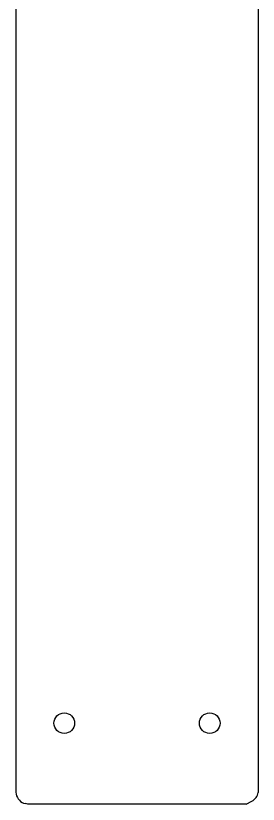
# Model space of a CAD drawing. Extents: x 0 to 645, y -355 to 817.
# Drawn here: x 545.1 to 645.1, y -354.5 to -28.8 of the extents above; entities that cross this region are included whole.
import ezdxf

# ---------------------------------------------------------------- set-up
doc = ezdxf.new("R2010")
doc.units = 0
doc.linetypes.add('SLD-CONTINUA', pattern=[0])
doc.layers.get('0').update_dxf_attribs({"linetype": 'CONTINUOUS'})

msp = doc.modelspace()

# ---------------------------------------------------------------- linework, layer by layer
at = {"color": 7, "linetype": 'SLD-CONTINUA'}
for p, q in [((545.141259, 191.879335), (545.141259, -349.520668)), ((645.14126, 191.879335), (645.14126, -349.520668)), ((640.14126, -354.520668), (550.141259, -354.520668))]:
    msp.add_line(p, q, dxfattribs=at)
for p, q in [((545.141259, -349.520668), (545.304548, -350.35959)), ((645.14126, -349.520668), (645.113286, -349.683968)), ((550.141259, -354.520668), (549.082126, -354.274874)), ((640.14126, -354.520668), (642.524937, -353.258431))]:
    msp.add_line(p, q)
for centre in [(565.14126, -321.020668), (625.14126, -321.020668)]:
    msp.add_circle(centre, 4.25)
for centre, start, end in [((550.212444, -349.404311), 191.0144033, 256.93457795), ((640.185077, -348.839714), 297.90272911, 350.27899736)]:
    msp.add_arc(centre, 5, start, end)

doc.saveas('drawing.dxf')
